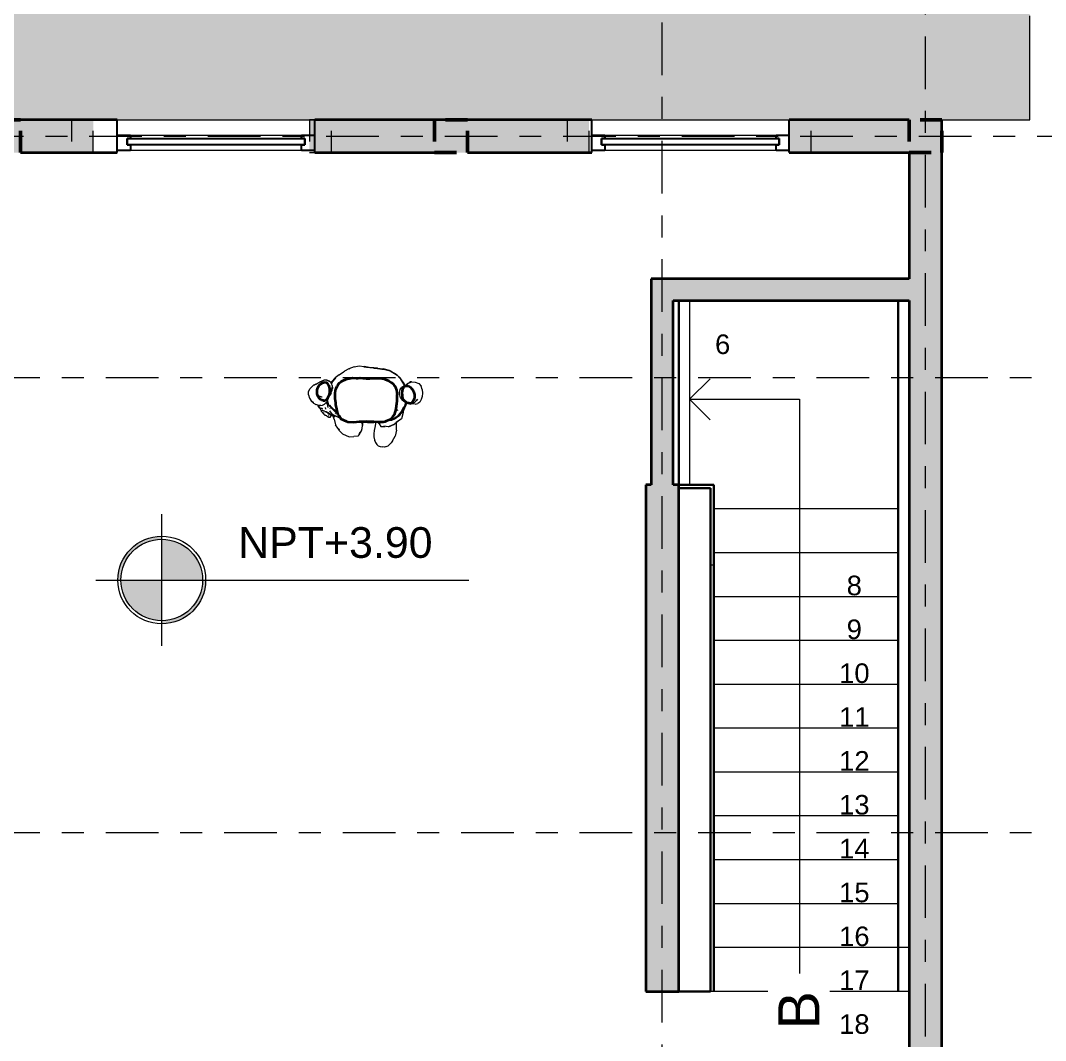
# Model space of a CAD drawing. Header units: millimetres. Extents: x -9559 to 23034, y -7226 to 22400.
# Drawn here: x 206.899 to 211.571, y 42.956 to 47.608 of the extents above; entities that cross this region are included whole.
import ezdxf

# ---------------------------------------------------------------- set-up
doc = ezdxf.new("R2010")
doc.units = ezdxf.units.MM
doc.header["$LTSCALE"] = 0.02
for name, pattern in [('0', [0]), ('ACAD_ISO10W100', [18, 12, -3, 0, -3]), ('DASHED2', [0.375, 0.25, -0.125]), ('Trazo', [0.00635, 0.003175, -0.003175])]:
    doc.linetypes.add(name, pattern=pattern)
for name, color, linetype, lineweight in [('A-FLOR', 252, 'Continuous', 30), ('A-GENM', 255, 'Continuous', 5), ('A-GLAZ', 252, 'Continuous', 20), ('A-Mueble cocina 1', 9, 'Trazo', 9), ('A-Mueble cocina 2', 255, 'Continuous', 9), ('A-ROOF', 8, 'Continuous', 18), ('AQ-MUROS', 7, 'Continuous', 35), ('ES-LOSA SOLIDA', 255, '0', 25), ('G-ANNO-DIMS', 252, 'Continuous', 15), ('G-ANNO-TEXT', 250, 'Continuous', 9), ('G-IMPT', 8, 'Continuous', 9), ('S-COLS', 19, 'Continuous', 18), ('S-GRID', 253, 'ACAD_ISO10W100', 5), ('Sombras', 8, 'Continuous', 13)]:
    doc.layers.add(name, color=color, linetype=linetype, lineweight=lineweight)
doc.layers.add('IH-PLANO BASE', color=250, linetype='DASHED2', lineweight=5, transparency=0.55)
doc.styles.add('ARIAL', font='arial.ttf')
doc.styles.add('Arial_1', font='arial.ttf', dxfattribs={"height": 0.1875})
doc.styles.add('Arial_4', font='arial.ttf', dxfattribs={"height": 0.105})

# ---------------------------------------------------------------- blocks, each defined once
blk = doc.blocks.new('Female Figure 2 - 01skin_DXF-324356-Nivel 2')
at = {"layer": 'G-IMPT'}
for p, q in [((0.1914, -0.7645), (0.1913, -0.7652)), ((0.1914, -0.7645), (0.1931, -0.7621)), ((0.1939, -0.7612), (0.1931, -0.7621)), ((0.1939, -0.7612), (0.1962, -0.7611)), ((0.1975, -0.7612), (0.1962, -0.7611)), ((0.1987, -0.762), (0.1975, -0.7612)), ((0.1987, -0.762), (0.1981, -0.7616)), ((0.1998, -0.7624), (0.1981, -0.7616)), ((0.1987, -0.7622), (0.199, -0.7625)), ((-0.2264, -0.8685), (-0.2205, -0.8776)), ((-0.2262, -0.8682), (-0.2242, -0.8712)), ((-0.2258, -0.8692), (-0.2237, -0.873)), ((-0.2183, -0.881), (-0.2242, -0.8712)), ((-0.2237, -0.873), (-0.2201, -0.8787)), ((-0.2183, -0.881), (-0.2205, -0.8776)), ((-0.2199, -0.8707), (-0.2202, -0.8697)), ((-0.2199, -0.8707), (-0.2201, -0.8697)), ((-0.2201, -0.8787), (-0.2163, -0.8846)), ((-0.2163, -0.8846), (-0.2116, -0.8943)), ((-0.2085, -0.8842), (-0.2138, -0.8826)), ((-0.2138, -0.8826), (-0.2131, -0.883)), ((-0.2085, -0.8842), (-0.2131, -0.883)), ((-0.2071, -0.8838), (-0.2103, -0.8832)), ((-0.2103, -0.8832), (-0.2089, -0.8835)), ((-0.2042, -0.8842), (-0.2066, -0.8838)), ((-0.1902, -0.8866), (-0.1909, -0.8785)), ((-0.1901, -0.8866), (-0.1909, -0.8785)), ((-0.189, -0.8567), (-0.1847, -0.862)), ((-0.1825, -0.865), (-0.1847, -0.862)), ((-0.1723, -0.8837), (-0.1715, -0.8848)), ((-0.2116, -0.8943), (-0.2105, -0.8957)), ((-0.2059, -0.9006), (-0.2105, -0.8957)), ((-0.1999, -0.8939), (-0.2067, -0.8911)), ((-0.2067, -0.8911), (-0.2034, -0.8924)), ((-0.2036, -0.9029), (-0.2059, -0.9006)), ((-0.2036, -0.9029), (-0.1993, -0.9046)), ((-0.1998, -0.9057), (-0.2033, -0.9015)), ((-0.2024, -0.9027), (-0.2033, -0.9015)), ((-0.2024, -0.9027), (-0.2014, -0.9046)), ((-0.201, -0.9045), (-0.2023, -0.9033)), ((-0.2023, -0.9033), (-0.1993, -0.9046)), ((-0.2014, -0.9046), (-0.2004, -0.9067)), ((-0.1998, -0.9057), (-0.201, -0.9045)), ((-0.2004, -0.9067), (-0.1998, -0.9078)), ((-0.1999, -0.8939), (-0.1957, -0.893)), ((-0.1999, -0.8939), (-0.1986, -0.8942)), ((-0.1999, -0.8939), (-0.1949, -0.8956)), ((-0.1954, -0.9125), (-0.1998, -0.9078)), ((-0.1986, -0.8942), (-0.1957, -0.893)), ((-0.194, -0.9132), (-0.1954, -0.9125)), ((-0.1949, -0.8956), (-0.1885, -0.8977)), ((-0.194, -0.9132), (-0.1923, -0.9141)), ((-0.1915, -0.8967), (-0.1926, -0.9017)), ((-0.1915, -0.8967), (-0.1926, -0.9017)), ((-0.1897, -0.915), (-0.1923, -0.9141)), ((-0.1858, -0.9171), (-0.1897, -0.915)), ((-0.1885, -0.8977), (-0.1847, -0.8991)), ((-0.1871, -0.9161), (-0.1883, -0.915)), ((-0.1847, -0.9181), (-0.1883, -0.915)), ((-0.1881, -0.8988), (-0.186, -0.8997)), ((-0.1881, -0.8988), (-0.1848, -0.9001)), ((-0.1877, -0.898), (-0.1857, -0.9005)), ((-0.1875, -0.8981), (-0.1857, -0.9005)), ((-0.1873, -0.8982), (-0.1857, -0.9005)), ((-0.1864, -0.9167), (-0.1871, -0.9161)), ((-0.187, -0.8993), (-0.186, -0.8997)), ((-0.1866, -0.9002), (-0.1854, -0.9017)), ((-0.1865, -0.9), (-0.1843, -0.9024)), ((-0.1838, -0.9188), (-0.1864, -0.9167)), ((-0.1858, -0.9008), (-0.1843, -0.9024)), ((-0.1847, -0.9181), (-0.1858, -0.9171)), ((-0.1854, -0.9017), (-0.1857, -0.9005)), ((-0.1848, -0.9001), (-0.1814, -0.9021)), ((-0.1847, -0.8991), (-0.1811, -0.9009)), ((-0.1838, -0.9188), (-0.1831, -0.9192)), ((-0.1831, -0.9192), (-0.1821, -0.9198)), ((-0.1821, -0.9198), (-0.1812, -0.9202)), ((-0.1784, -0.9061), (-0.1814, -0.9021)), ((-0.1814, -0.9021), (-0.1767, -0.9085)), ((-0.1814, -0.9021), (-0.1791, -0.9049)), ((-0.1812, -0.9202), (-0.1804, -0.9206)), ((-0.1811, -0.9009), (-0.1781, -0.9026)), ((-0.1804, -0.9206), (-0.1762, -0.9224)), ((-0.1794, -0.9059), (-0.1768, -0.9076)), ((-0.1794, -0.9059), (-0.1779, -0.907)), ((-0.1767, -0.9085), (-0.1791, -0.9049)), ((-0.1773, -0.9072), (-0.1786, -0.9066)), ((-0.1786, -0.9066), (-0.1768, -0.9076)), ((-0.1784, -0.9061), (-0.1767, -0.9085)), ((-0.1773, -0.916), (-0.1783, -0.9158)), ((-0.1781, -0.9026), (-0.1752, -0.9045)), ((-0.1779, -0.907), (-0.1761, -0.9094)), ((-0.1773, -0.9072), (-0.1752, -0.9082)), ((-0.1773, -0.916), (-0.1762, -0.9165)), ((-0.1767, -0.9085), (-0.1761, -0.9094)), ((-0.1762, -0.9224), (-0.1729, -0.9234)), ((-0.1752, -0.9045), (-0.1722, -0.907)), ((-0.1725, -0.9099), (-0.1752, -0.9082)), ((-0.1707, -0.924), (-0.1729, -0.9234)), ((-0.1725, -0.9099), (-0.1698, -0.912)), ((-0.1722, -0.907), (-0.1691, -0.9088)), ((-0.1698, -0.9238), (-0.1707, -0.924)), ((-0.1698, -0.912), (-0.167, -0.9152)), ((-0.1698, -0.9238), (-0.1687, -0.9232)), ((-0.1691, -0.9088), (-0.1667, -0.9108)), ((-0.1687, -0.9224), (-0.1667, -0.9205)), ((-0.1687, -0.9224), (-0.1681, -0.9214)), ((-0.1687, -0.9232), (-0.1681, -0.9214)), ((-0.1659, -0.9102), (-0.1671, -0.9091)), ((-0.1634, -0.9127), (-0.1671, -0.9091)), ((-0.167, -0.9152), (-0.1666, -0.9179)), ((-0.1648, -0.9117), (-0.1667, -0.9108)), ((-0.1667, -0.9205), (-0.1666, -0.9179)), ((-0.1624, -0.9132), (-0.1659, -0.9102)), ((-0.1649, -0.9112), (-0.1659, -0.9102)), ((-0.1659, -0.9102), (-0.1634, -0.9127)), ((-0.1624, -0.9132), (-0.1649, -0.9112)), ((-0.1613, -0.914), (-0.1649, -0.9112)), ((-0.1649, -0.9112), (-0.1634, -0.9125)), ((-0.1634, -0.9127), (-0.1648, -0.9117)), ((-0.1613, -0.914), (-0.1634, -0.9125)), ((-0.1634, -0.9125), (-0.1619, -0.9139)), ((-0.1634, -0.9125), (-0.16, -0.9146)), ((-0.1624, -0.9132), (-0.1634, -0.9127)), ((-0.1589, -0.9136), (-0.1634, -0.9127)), ((-0.1597, -0.9136), (-0.1634, -0.9127)), ((-0.1624, -0.9132), (-0.1613, -0.914)), ((-0.1619, -0.9139), (-0.16, -0.9159)), ((-0.1613, -0.914), (-0.16, -0.9146)), ((-0.16, -0.9159), (-0.1583, -0.9175)), ((-0.1589, -0.9136), (-0.1597, -0.9136)), ((-0.1583, -0.9175), (-0.1566, -0.9189)), ((-0.155, -0.92), (-0.1566, -0.9189)), ((-0.153, -0.9151), (-0.1555, -0.9179)), ((-0.1555, -0.9179), (-0.1554, -0.9177)), ((-0.1535, -0.9151), (-0.1526, -0.9148)), ((-0.1535, -0.9151), (-0.1526, -0.9148)), ((-0.1484, -0.9211), (-0.1512, -0.9214)), ((-0.1484, -0.9211), (-0.1507, -0.9213)), ((-0.1473, -0.9061), (-0.1456, -0.9077)), ((-0.1447, -0.9201), (-0.1453, -0.9204)), ((-0.1416, -0.9183), (-0.1447, -0.9201))]:
    blk.add_line(p, q, dxfattribs=at)
blk = doc.blocks.new('Female Figure 2 - Female Figure 2-V5-Nivel 2')
at = {"layer": 'A-GENM', "lineweight": 35}
for p, q in [((-0.0829, 0.0913), (-0.0774, 0.0939)), ((-0.0774, 0.0939), (-0.0694, 0.0952)), ((-0.0694, 0.0952), (-0.0517, 0.0976)), ((-0.0517, 0.0976), (-0.0367, 0.0969)), ((-0.0367, 0.0969), (-0.0274, 0.0968)), ((-0.0274, 0.0968), (-0.0185, 0.0977)), ((-0.0185, 0.0977), (-0.006, 0.097)), ((-0.006, 0.097), (0.0061, 0.0965)), ((0.0061, 0.0965), (0.0095, 0.0953)), ((0.0095, 0.0953), (0.0132, 0.0956)), ((0.0132, 0.0956), (0.0258, 0.0955)), ((0.0258, 0.0955), (0.0428, 0.0969)), ((0.0428, 0.0969), (0.0452, 0.0971)), ((0.0452, 0.0971), (0.0477, 0.0971)), ((0.0477, 0.0971), (0.0677, 0.097)), ((0.0677, 0.097), (0.0712, 0.0963)), ((0.0712, 0.0963), (0.0893, 0.0931)), ((-0.2145, 0.0429), (-0.2127, 0.0477)), ((-0.2127, 0.0477), (-0.2107, 0.0547)), ((-0.2107, 0.0547), (-0.2068, 0.061)), ((-0.2068, 0.061), (-0.2034, 0.0658)), ((-0.2034, 0.0658), (-0.1972, 0.0708)), ((-0.1972, 0.0708), (-0.1933, 0.0741)), ((-0.1933, 0.0741), (-0.1898, 0.0754)), ((-0.1898, 0.0754), (-0.1819, 0.0776)), ((-0.1817, 0.0775), (-0.1721, 0.0761)), ((-0.1721, 0.0761), (-0.17, 0.0748)), ((-0.17, 0.0748), (-0.1644, 0.0665)), ((-0.1644, 0.0665), (-0.1625, 0.065)), ((-0.1625, 0.065), (-0.162, 0.0639)), ((-0.162, 0.0639), (-0.1618, 0.0602)), ((-0.1618, 0.0602), (-0.1585, 0.0491)), ((-0.1585, 0.0491), (-0.1584, 0.0384)), ((-0.1292, 0.0455), (-0.1276, 0.0495)), ((-0.1276, 0.0495), (-0.1238, 0.0603)), ((-0.1238, 0.0603), (-0.1154, 0.0723)), ((-0.1154, 0.0723), (-0.1142, 0.0739)), ((-0.1142, 0.0739), (-0.1129, 0.0747)), ((-0.1129, 0.0747), (-0.1071, 0.0793)), ((-0.1071, 0.0793), (-0.0992, 0.085)), ((-0.0992, 0.085), (-0.0829, 0.0913)), ((0.0893, 0.0931), (0.0914, 0.0929)), ((0.0914, 0.0929), (0.0943, 0.0918)), ((0.0943, 0.0918), (0.1124, 0.0844)), ((0.1124, 0.0844), (0.1223, 0.0771)), ((0.1223, 0.0771), (0.1296, 0.0728)), ((0.1296, 0.0728), (0.1363, 0.0637)), ((0.1363, 0.0637), (0.1404, 0.0588)), ((0.1404, 0.0588), (0.1423, 0.0532)), ((0.1423, 0.0532), (0.1463, 0.0424)), ((0.1742, 0.04), (0.1766, 0.0507)), ((0.1766, 0.0507), (0.1783, 0.0534)), ((0.1783, 0.0534), (0.1819, 0.0556)), ((0.1819, 0.0556), (0.1867, 0.0608)), ((0.1867, 0.0608), (0.1899, 0.0611)), ((0.1899, 0.0611), (0.1983, 0.061)), ((0.1983, 0.061), (0.2093, 0.0555)), ((0.2093, 0.0555), (0.2099, 0.0552)), ((0.2099, 0.0552), (0.2103, 0.0548)), ((0.2103, 0.0548), (0.2136, 0.0514)), ((0.2136, 0.0514), (0.2194, 0.0453)), ((-0.2154, 0.0311), (-0.2152, 0.0381)), ((-0.2142, 0.0255), (-0.2154, 0.0311)), ((-0.2152, 0.0381), (-0.2145, 0.0429)), ((-0.2136, 0.0206), (-0.2142, 0.0255)), ((-0.2122, 0.0162), (-0.2136, 0.0206)), ((-0.2102, 0.0121), (-0.2122, 0.0162)), ((-0.208, 0.0097), (-0.2102, 0.0121)), ((-0.2054, 0.0055), (-0.208, 0.0097)), ((-0.2021, 0.0016), (-0.2054, 0.0055)), ((-0.2004, 0.0003), (-0.2021, 0.0016)), ((-0.1988, -0.0003), (-0.2004, 0.0003)), ((-0.168, 0.0053), (-0.1731, -0.0017)), ((-0.1619, 0.0174), (-0.1679, 0.0055)), ((-0.1591, 0.0282), (-0.1619, 0.0174)), ((-0.1585, 0.0326), (-0.1591, 0.0282)), ((-0.1584, 0.0384), (-0.1585, 0.0326)), ((-0.1327, 0.0082), (-0.1324, 0.0134)), ((-0.1324, 0.0029), (-0.1327, 0.0082)), ((-0.1326, 0.0285), (-0.1306, 0.0403)), ((-0.1324, 0.0134), (-0.1326, 0.0285)), ((-0.1302, -0.0165), (-0.1324, 0.0029)), ((-0.1306, 0.0403), (-0.1292, 0.0455)), ((0.1463, 0.0424), (0.1488, 0.0292)), ((0.149, 0.0041), (0.148, -0.0066)), ((0.1488, 0.0292), (0.1495, 0.0243)), ((0.1495, 0.0243), (0.149, 0.0176)), ((0.149, 0.0176), (0.149, 0.0041)), ((0.1733, 0.0251), (0.1734, 0.0267)), ((0.1737, 0.0234), (0.1733, 0.0251)), ((0.1734, 0.0267), (0.1742, 0.04)), ((0.1746, 0.0111), (0.1737, 0.0234)), ((0.1759, 0.0035), (0.1746, 0.0111)), ((0.1779, -0.0009), (0.1759, 0.0035)), ((0.2194, 0.0453), (0.2248, 0.0355)), ((0.2271, 0.0015), (0.2246, -0.0044)), ((0.2248, 0.0355), (0.2258, 0.0336)), ((0.2258, 0.0336), (0.2262, 0.0316)), ((0.2262, 0.0316), (0.2289, 0.0222)), ((0.2286, 0.0087), (0.2271, 0.0015)), ((0.2293, 0.0112), (0.2286, 0.0087)), ((0.2289, 0.0222), (0.2294, 0.0147)), ((0.2294, 0.014), (0.2293, 0.0112)), ((-0.1952, -0.0035), (-0.1988, -0.0003)), ((-0.193, -0.0044), (-0.1952, -0.0035)), ((-0.188, -0.006), (-0.193, -0.0044)), ((-0.1874, -0.0064), (-0.1879, -0.0061)), ((-0.1863, -0.0065), (-0.1874, -0.0064)), ((-0.1795, -0.0062), (-0.1863, -0.0065)), ((-0.1747, -0.0034), (-0.1795, -0.0062)), ((-0.1731, -0.0017), (-0.1747, -0.0034)), ((-0.1291, -0.0246), (-0.1302, -0.0165)), ((-0.1267, -0.0378), (-0.1291, -0.0246)), ((-0.1258, -0.0433), (-0.1267, -0.0378)), ((-0.1234, -0.0537), (-0.1258, -0.0433)), ((0.1436, -0.0457), (0.1358, -0.0706)), ((0.1439, -0.0446), (0.1436, -0.0457)), ((0.144, -0.044), (0.1439, -0.0446)), ((0.1441, -0.0429), (0.144, -0.044)), ((0.1466, -0.0201), (0.1441, -0.0429)), ((0.148, -0.0066), (0.1466, -0.0201)), ((0.1822, -0.006), (0.1779, -0.0009)), ((0.1861, -0.0103), (0.1822, -0.006)), ((0.1898, -0.0118), (0.1861, -0.0103)), ((0.1998, -0.0175), (0.1898, -0.0118)), ((0.2028, -0.0181), (0.1998, -0.0175)), ((0.2081, -0.0195), (0.2028, -0.0181)), ((0.2098, -0.02), (0.2081, -0.0195)), ((0.2113, -0.02), (0.2098, -0.02)), ((0.2129, -0.0194), (0.2113, -0.02)), ((0.2133, -0.0175), (0.2129, -0.0194)), ((0.2151, -0.0169), (0.2133, -0.0175)), ((0.2167, -0.0157), (0.2151, -0.0169)), ((0.2186, -0.0127), (0.2167, -0.0157)), ((0.2216, -0.0084), (0.2186, -0.0127)), ((0.2232, -0.0067), (0.2216, -0.0084)), ((0.2246, -0.0044), (0.2232, -0.0067)), ((-0.1191, -0.0691), (-0.1234, -0.0537)), ((-0.1144, -0.0754), (-0.1191, -0.0691)), ((-0.1047, -0.0907), (-0.1144, -0.0754)), ((-0.0817, -0.1017), (-0.1047, -0.0907)), ((0.1194, -0.0921), (0.1001, -0.1001)), ((0.1286, -0.0795), (0.1194, -0.0921)), ((0.1358, -0.0706), (0.1286, -0.0795)), ((-0.0789, -0.1032), (-0.0817, -0.1017)), ((-0.0752, -0.1037), (-0.0789, -0.1032)), ((-0.0474, -0.105), (-0.0752, -0.1037)), ((-0.0236, -0.1029), (-0.0474, -0.105)), ((-0.017, -0.103), (-0.0236, -0.1029)), ((-0.0101, -0.1027), (-0.017, -0.103)), ((0.0098, -0.1015), (-0.0101, -0.1027)), ((0.0283, -0.1027), (0.0098, -0.1015)), ((0.0355, -0.1029), (0.0283, -0.1027)), ((0.0429, -0.103), (0.0355, -0.1029)), ((0.0637, -0.1049), (0.0429, -0.103)), ((0.0867, -0.1041), (0.0637, -0.1049)), ((0.0938, -0.1031), (0.0867, -0.1041)), ((0.1001, -0.1001), (0.0938, -0.1031))]:
    blk.add_line(p, q, dxfattribs=at)
at = {"layer": 'G-IMPT'}
for p, q in [((-0.0464, 0.1475), (-0.0703, 0.1385)), ((-0.0464, 0.1475), (-0.0229, 0.1519)), ((-0.0229, 0.1519), (-0.0012, 0.1493)), ((0.0212, 0.1455), (-0.0017, 0.1486)), ((-0.0017, 0.1486), (0.0217, 0.1444)), ((0.0217, 0.1444), (-0.0012, 0.1493)), ((0.0429, 0.143), (0.0212, 0.1455)), ((0.0417, 0.1415), (0.0274, 0.1429)), ((0.0436, 0.142), (0.0304, 0.1429)), ((0.061, 0.1405), (0.0417, 0.1415)), ((0.0607, 0.1419), (0.0429, 0.143)), ((0.0436, 0.142), (0.0623, 0.1413)), ((0.0607, 0.1419), (0.0861, 0.1386)), ((0.061, 0.1405), (0.0903, 0.1365)), ((0.0623, 0.1413), (0.0888, 0.138)), ((-0.1477, 0.0817), (-0.1321, 0.0973)), ((-0.1469, 0.0783), (-0.1297, 0.0969)), ((-0.1447, 0.0806), (-0.1297, 0.0969)), ((-0.1151, 0.1122), (-0.1321, 0.0973)), ((-0.1151, 0.1122), (-0.0954, 0.1258)), ((-0.0954, 0.1258), (-0.0905, 0.1284)), ((-0.0703, 0.1385), (-0.0905, 0.1284)), ((-0.0774, 0.0939), (-0.0829, 0.0913)), ((-0.0694, 0.0952), (-0.0774, 0.0939)), ((-0.0517, 0.0976), (-0.0694, 0.0952)), ((-0.0692, 0.1393), (-0.0676, 0.1395)), ((-0.0367, 0.0969), (-0.0517, 0.0976)), ((-0.0367, 0.0969), (-0.0274, 0.0968)), ((-0.0274, 0.0968), (-0.0185, 0.0977)), ((-0.006, 0.097), (-0.0185, 0.0977)), ((0.0061, 0.0965), (-0.006, 0.097)), ((0.0095, 0.0953), (0.0061, 0.0965)), ((0.0132, 0.0956), (0.0095, 0.0953)), ((0.0258, 0.0955), (0.0132, 0.0956)), ((0.0428, 0.0969), (0.0258, 0.0955)), ((0.0428, 0.0969), (0.0452, 0.0971)), ((0.0452, 0.0971), (0.0477, 0.0971)), ((0.0677, 0.097), (0.0477, 0.0971)), ((0.0677, 0.097), (0.0712, 0.0963)), ((0.0712, 0.0963), (0.0893, 0.0931)), ((0.1144, 0.1311), (0.0861, 0.1386)), ((0.0888, 0.138), (0.1186, 0.1296)), ((0.1237, 0.1266), (0.0903, 0.1365)), ((0.1237, 0.1266), (0.1144, 0.1311)), ((0.1237, 0.1266), (0.1186, 0.1296)), ((0.1186, 0.1296), (0.1495, 0.1103)), ((0.1186, 0.1296), (0.1451, 0.1139)), ((0.1237, 0.1266), (0.1413, 0.1165)), ((0.1495, 0.1103), (0.1413, 0.1165)), ((0.1669, 0.0925), (0.1451, 0.1139)), ((0.1657, 0.0955), (0.1451, 0.1139)), ((0.1495, 0.1103), (0.1451, 0.1139)), ((0.1495, 0.1103), (0.1632, 0.0979)), ((0.1806, 0.0737), (0.1632, 0.0979)), ((0.1817, 0.0718), (0.1657, 0.0955)), ((-0.2535, 0.0353), (-0.246, 0.05)), ((-0.2311, 0.0642), (-0.246, 0.05)), ((-0.2311, 0.0642), (-0.2154, 0.071)), ((-0.2189, 0.0696), (-0.2311, 0.0642)), ((-0.2311, 0.0642), (-0.2261, 0.0664)), ((-0.2216, 0.0687), (-0.2261, 0.0664)), ((-0.2216, 0.0687), (-0.2191, 0.0701)), ((-0.2191, 0.0701), (-0.2152, 0.0722)), ((-0.2152, 0.0722), (-0.2038, 0.0785)), ((-0.2127, 0.0477), (-0.2145, 0.0429)), ((-0.2107, 0.0547), (-0.2127, 0.0477)), ((-0.2068, 0.061), (-0.2107, 0.0547)), ((-0.2098, 0.0746), (-0.1909, 0.0844)), ((-0.2098, 0.0746), (-0.2039, 0.0778)), ((-0.2068, 0.061), (-0.2034, 0.0658)), ((-0.1909, 0.0844), (-0.2039, 0.0778)), ((-0.2038, 0.0785), (-0.1979, 0.0812)), ((-0.1972, 0.0708), (-0.2034, 0.0658)), ((-0.1979, 0.0812), (-0.1909, 0.0844)), ((-0.1933, 0.0741), (-0.1972, 0.0708)), ((-0.1898, 0.0754), (-0.1933, 0.0741)), ((-0.1909, 0.0844), (-0.1843, 0.0867)), ((-0.1898, 0.0754), (-0.1819, 0.0776)), ((-0.1703, 0.0876), (-0.1843, 0.0867)), ((-0.1817, 0.0775), (-0.1721, 0.0761)), ((-0.17, 0.0748), (-0.1721, 0.0761)), ((-0.1591, 0.0825), (-0.1703, 0.0876)), ((-0.1703, 0.0876), (-0.1651, 0.0853)), ((-0.1703, 0.0876), (-0.1544, 0.0801)), ((-0.1644, 0.0665), (-0.17, 0.0748)), ((-0.1651, 0.0853), (-0.1544, 0.0801)), ((-0.1625, 0.065), (-0.1644, 0.0665)), ((-0.162, 0.0639), (-0.1625, 0.065)), ((-0.1618, 0.0602), (-0.162, 0.0639)), ((-0.1618, 0.0602), (-0.1585, 0.0491)), ((-0.1591, 0.0825), (-0.1544, 0.0801)), ((-0.1585, 0.0491), (-0.1584, 0.0384)), ((-0.1478, 0.0693), (-0.1544, 0.0801)), ((-0.1477, 0.0817), (-0.1523, 0.0766)), ((-0.1504, 0.0734), (-0.1469, 0.0783)), ((-0.1447, 0.0806), (-0.1497, 0.0739)), ((-0.1489, 0.0335), (-0.1456, 0.0555)), ((-0.1489, 0.0335), (-0.1442, 0.0494)), ((-0.1459, 0.0636), (-0.1478, 0.0693)), ((-0.147, 0.0414), (-0.1456, 0.0555)), ((-0.1459, 0.0636), (-0.1442, 0.0494)), ((-0.1276, 0.0495), (-0.1292, 0.0455)), ((-0.1276, 0.0495), (-0.1238, 0.0603)), ((-0.1154, 0.0723), (-0.1238, 0.0603)), ((-0.1142, 0.0739), (-0.1154, 0.0723)), ((-0.1142, 0.0739), (-0.1129, 0.0747)), ((-0.1071, 0.0793), (-0.1129, 0.0747)), ((-0.0992, 0.085), (-0.1071, 0.0793)), ((-0.0829, 0.0913), (-0.0992, 0.085)), ((0.0893, 0.0931), (0.0914, 0.0929)), ((0.0914, 0.0929), (0.0943, 0.0918)), ((0.0943, 0.0918), (0.1124, 0.0844)), ((0.1223, 0.0771), (0.1124, 0.0844)), ((0.1296, 0.0728), (0.1223, 0.0771)), ((0.1363, 0.0637), (0.1296, 0.0728)), ((0.1363, 0.0637), (0.1404, 0.0588)), ((0.1423, 0.0532), (0.1404, 0.0588)), ((0.1463, 0.0424), (0.1423, 0.0532)), ((0.1635, 0.0447), (0.1706, 0.0554)), ((0.1808, 0.0696), (0.1669, 0.0925)), ((0.1824, 0.061), (0.1706, 0.0554)), ((0.1766, 0.0507), (0.1742, 0.04)), ((0.1783, 0.0534), (0.1766, 0.0507)), ((0.1819, 0.0556), (0.1783, 0.0534)), ((0.1855, 0.0613), (0.1806, 0.0737)), ((0.1837, 0.0612), (0.1808, 0.0696)), ((0.1855, 0.0613), (0.1817, 0.0718)), ((0.1819, 0.0556), (0.1867, 0.0608)), ((0.1824, 0.061), (0.185, 0.0613)), ((0.1985, 0.0611), (0.185, 0.0613)), ((0.1882, 0.0637), (0.1865, 0.0612)), ((0.1867, 0.0608), (0.1899, 0.0611)), ((0.2008, 0.0742), (0.1882, 0.0637)), ((0.1983, 0.061), (0.1899, 0.0611)), ((0.2093, 0.0555), (0.1983, 0.061)), ((0.2101, 0.0552), (0.1985, 0.0611)), ((0.2008, 0.0742), (0.2161, 0.0793)), ((0.2093, 0.0555), (0.2099, 0.0552)), ((0.2099, 0.0552), (0.2103, 0.0548)), ((0.2101, 0.0552), (0.2122, 0.0535)), ((0.2136, 0.0514), (0.2103, 0.0548)), ((0.2176, 0.0487), (0.2122, 0.0535)), ((0.2194, 0.0453), (0.2136, 0.0514)), ((0.2176, 0.0487), (0.2158, 0.0495)), ((0.2161, 0.0793), (0.2326, 0.0787)), ((0.2326, 0.0787), (0.2479, 0.0722)), ((0.2479, 0.0722), (0.2591, 0.0604)), ((0.2643, 0.0449), (0.2591, 0.0604)), ((-0.2546, 0.0199), (-0.2535, 0.0353)), ((-0.2546, 0.0199), (-0.2502, 0.0057)), ((-0.2502, 0.0057), (-0.242, -0.0067)), ((-0.2156, 0.0321), (-0.2152, 0.0436)), ((-0.2154, 0.0311), (-0.2156, 0.0321)), ((-0.2154, 0.0325), (-0.2152, 0.0436)), ((-0.2154, 0.0311), (-0.2152, 0.0381)), ((-0.2154, 0.0311), (-0.2142, 0.0255)), ((-0.2152, 0.0381), (-0.2145, 0.0429)), ((-0.2142, 0.0255), (-0.2136, 0.0206)), ((-0.2122, 0.0162), (-0.2136, 0.0206)), ((-0.2122, 0.0162), (-0.2102, 0.0121)), ((-0.2102, 0.0121), (-0.208, 0.0097)), ((-0.208, 0.0097), (-0.2054, 0.0055)), ((-0.2065, 0.0166), (-0.2002, 0.0123)), ((-0.2021, 0.0016), (-0.2054, 0.0055)), ((-0.2004, 0.0003), (-0.2021, 0.0016)), ((-0.2004, 0.0003), (-0.1988, -0.0003)), ((-0.1931, 0.01), (-0.2002, 0.0123)), ((-0.1931, 0.01), (-0.1947, 0.0104)), ((-0.1913, 0.0101), (-0.1931, 0.01)), ((-0.1731, -0.0017), (-0.168, 0.0053)), ((-0.1692, -0.0097), (-0.1647, 0.002)), ((-0.1515, 0.0287), (-0.1686, 0.0068)), ((-0.1592, 0.018), (-0.1686, 0.0068)), ((-0.1577, 0.0187), (-0.1679, 0.0054)), ((-0.1619, 0.0174), (-0.1679, 0.0055)), ((-0.1636, 0.0159), (-0.1679, 0.0054)), ((-0.1648, 0.0095), (-0.1647, 0.002)), ((-0.1619, 0.0174), (-0.1591, 0.0282)), ((-0.1515, 0.0287), (-0.1592, 0.018)), ((-0.1579, 0.0363), (-0.1591, 0.0282)), ((-0.1591, 0.0282), (-0.1585, 0.0326)), ((-0.1584, 0.0384), (-0.1585, 0.0326)), ((-0.1579, 0.0363), (-0.1582, 0.0353)), ((-0.1515, 0.0287), (-0.1577, 0.0187)), ((-0.1515, 0.0287), (-0.1489, 0.0335)), ((-0.1489, 0.0335), (-0.147, 0.0414)), ((-0.1324, 0.0134), (-0.1327, 0.0082)), ((-0.1327, 0.0082), (-0.1324, 0.0029)), ((-0.1306, 0.0403), (-0.1326, 0.0285)), ((-0.1324, 0.0134), (-0.1326, 0.0285)), ((-0.1302, -0.0165), (-0.1324, 0.0029)), ((-0.1292, 0.0455), (-0.1306, 0.0403)), ((0.1463, 0.0424), (0.1488, 0.0292)), ((0.149, 0.0041), (0.148, -0.0066)), ((0.1488, 0.0292), (0.1495, 0.0243)), ((0.149, 0.0176), (0.1495, 0.0243)), ((0.149, 0.0041), (0.149, 0.0176)), ((0.1608, 0.0318), (0.1635, 0.0447)), ((0.1615, 0.0186), (0.1608, 0.0318)), ((0.1655, 0.0066), (0.1615, 0.0186)), ((0.1655, 0.0066), (0.1729, -0.004)), ((0.1734, 0.0267), (0.1733, 0.0251)), ((0.1733, 0.0251), (0.1737, 0.0234)), ((0.1742, 0.04), (0.1734, 0.0267)), ((0.1737, 0.0234), (0.1746, 0.0111)), ((0.1746, 0.0111), (0.1759, 0.0035)), ((0.1759, 0.0035), (0.1779, -0.0009)), ((0.2194, 0.0453), (0.2248, 0.0355)), ((0.2246, -0.0044), (0.2271, 0.0015)), ((0.2258, 0.0336), (0.2248, 0.0355)), ((0.2258, 0.0336), (0.2262, 0.0316)), ((0.2262, 0.0316), (0.2289, 0.0222)), ((0.2286, 0.0087), (0.2271, 0.0015)), ((0.2286, 0.0087), (0.2293, 0.0112)), ((0.2294, 0.0147), (0.2289, 0.0222)), ((0.2293, 0.0112), (0.2294, 0.014)), ((0.2357, -0.0056), (0.2428, 0.0013)), ((0.2428, 0.0013), (0.2396, -0.0033)), ((0.2638, 0.013), (0.2598, -0.001)), ((0.2653, 0.0286), (0.2638, 0.013)), ((0.2643, 0.0449), (0.2653, 0.0286)), ((-0.242, -0.0067), (-0.2317, -0.0164)), ((-0.2317, -0.0164), (-0.2398, -0.0087)), ((-0.2308, -0.0179), (-0.2398, -0.0087)), ((-0.2308, -0.0179), (-0.2212, -0.024)), ((-0.2113, -0.0271), (-0.2212, -0.024)), ((-0.2008, -0.0279), (-0.2113, -0.0271)), ((-0.2078, -0.0274), (-0.2046, -0.0281)), ((-0.1978, -0.0282), (-0.2046, -0.0281)), ((-0.2008, -0.0279), (-0.1902, -0.0262)), ((-0.1952, -0.0035), (-0.1988, -0.0003)), ((-0.1959, -0.0272), (-0.1978, -0.0282)), ((-0.1952, -0.0035), (-0.193, -0.0044)), ((-0.193, -0.0044), (-0.188, -0.006)), ((-0.1902, -0.0262), (-0.1807, -0.0215)), ((-0.1879, -0.0061), (-0.1874, -0.0064)), ((-0.1874, -0.0064), (-0.1863, -0.0065)), ((-0.1863, -0.0065), (-0.1795, -0.0062)), ((-0.1769, -0.0181), (-0.1807, -0.0215)), ((-0.1795, -0.0062), (-0.1747, -0.0034)), ((-0.1692, -0.0097), (-0.1769, -0.0181)), ((-0.1747, -0.0034), (-0.1731, -0.0017)), ((-0.1705, -0.011), (-0.1666, -0.037)), ((-0.166, -0.0112), (-0.1681, -0.0067)), ((-0.1601, -0.0295), (-0.1677, -0.0057)), ((-0.1661, -0.0108), (-0.1677, -0.0075)), ((-0.1601, -0.0295), (-0.1283, -0.0616)), ((-0.1546, -0.0308), (-0.156, -0.0266)), ((-0.1559, -0.0322), (-0.1553, -0.0331)), ((-0.1546, -0.0308), (-0.1236, -0.0594)), ((-0.1539, -0.0356), (-0.1545, -0.0344)), ((-0.1291, -0.0246), (-0.1302, -0.0165)), ((-0.1267, -0.0378), (-0.1291, -0.0246)), ((-0.1258, -0.0433), (-0.1267, -0.0378)), ((-0.1234, -0.0537), (-0.1258, -0.0433)), ((0.1358, -0.0706), (0.1436, -0.0457)), ((0.1436, -0.0457), (0.1439, -0.0446)), ((0.1439, -0.0446), (0.144, -0.044)), ((0.144, -0.044), (0.1441, -0.0429)), ((0.1441, -0.0429), (0.1466, -0.0201)), ((0.148, -0.0066), (0.1466, -0.0201)), ((0.1652, -0.0639), (0.1808, -0.0342)), ((0.1841, -0.0127), (0.1729, -0.004)), ((0.1743, -0.052), (0.1834, -0.0317)), ((0.1745, -0.0505), (0.1841, -0.0291)), ((0.1761, -0.0447), (0.1808, -0.0342)), ((0.1779, -0.0009), (0.1822, -0.006)), ((0.1807, -0.0492), (0.19, -0.0279)), ((0.1861, -0.0103), (0.1822, -0.006)), ((0.1834, -0.0083), (0.1898, -0.0118)), ((0.1834, -0.0083), (0.1861, -0.0103)), ((0.188, -0.0145), (0.1834, -0.0317)), ((0.1841, -0.0127), (0.2081, -0.0195)), ((0.1841, -0.0127), (0.1924, -0.0166)), ((0.1841, -0.0127), (0.199, -0.0171)), ((0.1846, -0.0269), (0.1841, -0.0291)), ((0.1898, -0.0118), (0.1861, -0.0103)), ((0.1898, -0.0118), (0.1998, -0.0175)), ((0.192, -0.0164), (0.19, -0.0279)), ((0.199, -0.0171), (0.1924, -0.0166)), ((0.1924, -0.0166), (0.2019, -0.0184)), ((0.1924, -0.0166), (0.1978, -0.0173)), ((0.2098, -0.02), (0.1978, -0.0173)), ((0.199, -0.0171), (0.1998, -0.0175)), ((0.2028, -0.0181), (0.1998, -0.0175)), ((0.2019, -0.0184), (0.2106, -0.0179)), ((0.2081, -0.0195), (0.2028, -0.0181)), ((0.2079, -0.0177), (0.214, -0.0158)), ((0.2098, -0.02), (0.2081, -0.0195)), ((0.2097, -0.0179), (0.2106, -0.0179)), ((0.2098, -0.02), (0.2113, -0.02)), ((0.2106, -0.0179), (0.214, -0.0158)), ((0.2113, -0.02), (0.2129, -0.0194)), ((0.2133, -0.0175), (0.2129, -0.0194)), ((0.2133, -0.0175), (0.2151, -0.0169)), ((0.2136, -0.0192), (0.2218, -0.0182)), ((0.2151, -0.0169), (0.2167, -0.0157)), ((0.2184, -0.0201), (0.2158, -0.019)), ((0.219, -0.0122), (0.2167, -0.0157)), ((0.2167, -0.0157), (0.2186, -0.0127)), ((0.2326, -0.0222), (0.2184, -0.0201)), ((0.2216, -0.0084), (0.2186, -0.0127)), ((0.2232, -0.0067), (0.2216, -0.0084)), ((0.2291, -0.0146), (0.2218, -0.0182)), ((0.2232, -0.0067), (0.2246, -0.0044)), ((0.2352, -0.0087), (0.2291, -0.0146)), ((0.2326, -0.0222), (0.2442, -0.0196)), ((0.2396, -0.0033), (0.2352, -0.0087)), ((0.2532, -0.0123), (0.2442, -0.0196)), ((0.2598, -0.001), (0.2532, -0.0123)), ((-0.1444, -0.0699), (-0.1573, -0.053)), ((-0.1147, -0.085), (-0.1444, -0.0699)), ((-0.138, -0.0909), (-0.1413, -0.0774)), ((-0.138, -0.0909), (-0.1319, -0.1167)), ((-0.1283, -0.0616), (-0.1197, -0.0666)), ((-0.1236, -0.0594), (-0.1214, -0.0607)), ((-0.1234, -0.0537), (-0.1191, -0.0691)), ((-0.1191, -0.0691), (-0.1144, -0.0754)), ((-0.1069, -0.0872), (-0.1147, -0.085)), ((-0.1144, -0.0754), (-0.1047, -0.0907)), ((-0.1047, -0.0907), (-0.0817, -0.1017)), ((0.1194, -0.0921), (0.1001, -0.1001)), ((0.136, -0.0902), (0.1082, -0.0987)), ((0.1326, -0.0892), (0.1165, -0.0932)), ((0.1286, -0.0795), (0.1194, -0.0921)), ((0.1331, -0.0884), (0.1194, -0.0921)), ((0.1249, -0.0946), (0.1481, -0.0827)), ((0.1286, -0.0795), (0.1358, -0.0706)), ((0.157, -0.0731), (0.1326, -0.0892)), ((0.1331, -0.0884), (0.1565, -0.0725)), ((0.136, -0.0902), (0.1615, -0.0725)), ((0.1531, -0.0491), (0.144, -0.0533)), ((0.1697, -0.0884), (0.1452, -0.1064)), ((0.1481, -0.0827), (0.1499, -0.081)), ((0.1499, -0.081), (0.1511, -0.0797)), ((0.1546, -0.073), (0.171, -0.0534)), ((0.1565, -0.0725), (0.1745, -0.0505)), ((0.157, -0.0731), (0.1606, -0.0686)), ((0.1607, -0.0686), (0.1615, -0.0676)), ((0.1615, -0.0725), (0.1807, -0.0492)), ((0.1652, -0.0639), (0.1743, -0.0481)), ((0.1779, -0.0594), (0.1697, -0.0884)), ((0.1779, -0.0594), (0.1807, -0.0492)), ((-0.1204, -0.1312), (-0.1319, -0.1167)), ((-0.1151, -0.1389), (-0.1204, -0.1312)), ((-0.119, -0.1332), (-0.1162, -0.1406)), ((-0.118, -0.1347), (-0.1162, -0.1406)), ((-0.1178, -0.1352), (-0.1162, -0.1406)), ((-0.1161, -0.135), (-0.1151, -0.1389)), ((-0.0817, -0.1017), (-0.0789, -0.1032)), ((-0.0789, -0.1032), (-0.0752, -0.1037)), ((-0.0474, -0.105), (-0.0752, -0.1037)), ((-0.0236, -0.1029), (-0.0474, -0.105)), ((-0.0274, -0.1033), (-0.0059, -0.1056)), ((-0.0236, -0.1029), (-0.017, -0.103)), ((-0.017, -0.103), (-0.0101, -0.1027)), ((-0.0122, -0.1433), (-0.01, -0.1324)), ((-0.0104, -0.1029), (0.0192, -0.1047)), ((-0.0101, -0.1027), (0.0098, -0.1015)), ((0.0104, -0.1019), (-0.0101, -0.1027)), ((-0.01, -0.1324), (-0.0084, -0.1194)), ((-0.0084, -0.1194), (-0.0099, -0.1052)), ((-0.0092, -0.1053), (-0.0088, -0.1106)), ((-0.0088, -0.1106), (-0.0084, -0.1194)), ((-0.0079, -0.1054), (-0.0084, -0.1194)), ((0.0166, -0.1069), (-0.0059, -0.1056)), ((0.0098, -0.1015), (0.0283, -0.1027)), ((0.0104, -0.1019), (0.0283, -0.1027)), ((0.0166, -0.1069), (0.043, -0.1055)), ((0.0192, -0.1047), (0.0507, -0.1043)), ((0.0283, -0.1027), (0.0355, -0.1029)), ((0.0355, -0.1029), (0.0429, -0.103)), ((0.0429, -0.103), (0.0637, -0.1049)), ((0.0585, -0.1044), (0.043, -0.1055)), ((0.0477, -0.1281), (0.0446, -0.1425)), ((0.0511, -0.112), (0.0477, -0.1281)), ((0.0507, -0.1043), (0.0552, -0.1041)), ((0.0522, -0.1049), (0.0511, -0.112)), ((0.0618, -0.1047), (0.0632, -0.1065)), ((0.0619, -0.1047), (0.0628, -0.1058)), ((0.0713, -0.1124), (0.0632, -0.1065)), ((0.0637, -0.1049), (0.0867, -0.1041)), ((0.064, -0.1073), (0.0673, -0.1112)), ((0.0652, -0.1073), (0.0713, -0.1124)), ((0.0673, -0.1112), (0.0758, -0.124)), ((0.0758, -0.124), (0.0952, -0.1233)), ((0.0867, -0.1041), (0.0938, -0.1031)), ((0.1104, -0.126), (0.0896, -0.1226)), ((0.0896, -0.1226), (0.0952, -0.1233)), ((0.0938, -0.1031), (0.1001, -0.1001)), ((0.1009, -0.0997), (0.1082, -0.0987)), ((0.1104, -0.126), (0.1171, -0.1229)), ((0.1121, -0.0971), (0.1249, -0.0946)), ((0.1347, -0.1148), (0.113, -0.1247)), ((0.113, -0.1247), (0.1181, -0.1226)), ((0.1347, -0.1148), (0.1181, -0.1226)), ((0.1216, -0.1208), (0.1347, -0.1148)), ((0.1347, -0.1148), (0.1395, -0.1125)), ((0.1598, -0.0947), (0.1395, -0.1125)), ((0.1598, -0.0947), (0.1452, -0.1064)), ((0.1464, -0.1094), (0.146, -0.1073)), ((0.1475, -0.125), (0.1464, -0.1094)), ((0.147, -0.1403), (0.1475, -0.125)), ((-0.1162, -0.1406), (-0.0987, -0.1572)), ((-0.0987, -0.1572), (-0.0692, -0.1715)), ((-0.0692, -0.1715), (-0.0469, -0.1703)), ((-0.03, -0.1684), (-0.0469, -0.1703)), ((-0.021, -0.1559), (-0.03, -0.1684)), ((-0.0204, -0.1505), (-0.0235, -0.1592)), ((-0.0235, -0.1592), (-0.0168, -0.1518)), ((-0.0168, -0.1518), (-0.0122, -0.1433)), ((0.0446, -0.1425), (0.0433, -0.1568)), ((0.0433, -0.1568), (0.044, -0.1711)), ((0.044, -0.1711), (0.0467, -0.1846)), ((0.0467, -0.1846), (0.0511, -0.1964)), ((0.0467, -0.1846), (0.0472, -0.1862)), ((0.0467, -0.1846), (0.0515, -0.1977)), ((0.0472, -0.1862), (0.0515, -0.1977)), ((0.1288, -0.1898), (0.1349, -0.179)), ((0.1349, -0.179), (0.1403, -0.1675)), ((0.1445, -0.1547), (0.1403, -0.1675)), ((0.147, -0.1403), (0.1445, -0.1547)), ((0.0511, -0.1964), (0.0515, -0.1977)), ((0.0515, -0.1977), (0.0571, -0.2065)), ((0.0571, -0.2065), (0.0637, -0.2122)), ((0.0637, -0.2122), (0.072, -0.2156)), ((0.072, -0.2156), (0.0825, -0.2174)), ((0.0929, -0.2175), (0.0825, -0.2174)), ((0.1016, -0.2149), (0.0929, -0.2175)), ((0.1016, -0.2149), (0.1086, -0.2115)), ((0.1086, -0.2115), (0.1155, -0.2062)), ((0.1222, -0.199), (0.1155, -0.2062)), ((0.1288, -0.1898), (0.1222, -0.199))]:
    blk.add_line(p, q, dxfattribs=at)
blk.add_blockref('Female Figure 2 - 01skin_DXF-324356-Nivel 2', (0.0147, 0.8415))
blk = doc.blocks.new('Hormigón-Cuadrado-Pilar - Columna 15x15-644438-Nivel 2')
at = {"layer": 'IH-PLANO BASE'}
blk.add_hatch(color=256, dxfattribs=at).paths.add_polyline_path([(0.075, -0.075), (0.075, 0.075), (-0.075, 0.075), (-0.075, -0.075)])
at = {"layer": 'IH-PLANO BASE', "lineweight": 50}
for p, q in [((0.075, 0.075), (-0.075, 0.075)), ((-0.075, 0.075), (-0.075, -0.075)), ((0.075, -0.075), (0.075, 0.075)), ((-0.075, -0.075), (0.075, -0.075))]:
    blk.add_line(p, q, dxfattribs=at)
blk = doc.blocks.new('- Ventana PVC Fija - venta 1-628681-Nivel 2')
at = {"layer": 'A-GLAZ', "lineweight": 25}
for p, q in [((-0.45, 0.005), (-0.39, 0.005)), ((-0.39, 0.005), (-0.39, -0.01)), ((0.39, 0.005), (0.45, 0.005)), ((0.39, -0.01), (0.39, 0.005)), ((-0.405, -0.01), (0.405, -0.01)), ((-0.405, -0.04), (-0.405, -0.01)), ((-0.405, -0.01), (-0.405, -0.04)), ((-0.39, -0.01), (-0.405, -0.01)), ((0.405, -0.04), (-0.405, -0.04)), ((-0.405, -0.04), (-0.39, -0.04)), ((-0.39, -0.04), (-0.39, -0.065)), ((0.405, -0.01), (0.39, -0.01)), ((0.39, -0.04), (0.405, -0.04)), ((0.39, -0.065), (0.39, -0.04)), ((0.405, -0.01), (0.405, -0.04)), ((0.405, -0.04), (0.405, -0.01)), ((-0.39, -0.065), (-0.45, -0.065)), ((0.45, -0.065), (0.39, -0.065))]:
    blk.add_line(p, q, dxfattribs=at)
at = {"layer": 'A-GLAZ'}
for p, q in [((-0.39, 0.005), (0.39, 0.005)), ((0.39, -0.065), (-0.39, -0.065))]:
    blk.add_line(p, q, dxfattribs=at)
blk = doc.blocks.new('Jamba')
at = {"layer": 'IH-PLANO BASE', "transparency": 33554687}
h = blk.add_hatch(color=256, dxfattribs=at)
h.dxf.hatch_style = 1
h.paths.add_polyline_path([(-0.0508, -0.075), (0.0492, -0.075), (0.0492, 0.075), (-0.0508, 0.075)])
at = {"layer": 'IH-PLANO BASE'}
blk.add_lwpolyline([(0.0492, 0.075), (-0.0508, 0.075), (-0.0508, -0.075), (0.0492, -0.075)], close=True, dxfattribs=at)
blk = doc.blocks.new('Cotas de elevación - Cota de elevación - Destino rellenado-10655-Nivel 1')
at = {"transparency": 33554572}
h = blk.add_hatch(color=256, dxfattribs=at)
h.dxf.hatch_style = 1
h.paths.add_polyline_path([(0.002, 0), (0.001859, 0, -0.414214), (0, -0.001859), (0, -0.002, 0.414214)])
h.paths.add_polyline_path([(0, 0.001859), (0, 0.002, 0.414214), (-0.002, 0), (-0.001859, 0, -0.414214)])
h = blk.add_hatch(color=256, dxfattribs=at)
h.dxf.hatch_style = 1
h.paths.add_polyline_path([(0, 0), (-0.001859, 0, 0.414214), (0, -0.001859)])
h.paths.add_polyline_path([(0, 0.001859), (0, 0), (0.001859, 0, 0.414214)])
at = {"layer": 'G-ANNO-DIMS', "lineweight": 20}
h = blk.add_hatch(dxfattribs=at)
h.set_pattern_fill('AR-B88', color=256, scale=0.1)
h.paths.add_polyline_path([(0, 0.001859), (0, 0), (0.001859, 0, 0.414214)])
h.paths.add_polyline_path([(0, 0), (-0.001859, 0, 0.414214), (0, -0.001859)])
h.paths.add_polyline_path([(0.002, 0), (0.001859, 0, -0.414214), (0, -0.001859), (0, -0.002, 0.414214)])
h.paths.add_polyline_path([(0, 0.001859), (0, 0.002, 0.414214), (-0.002, 0), (-0.001859, 0, -0.414214)])
for p, q in [((0, -0.003), (0, 0.003)), ((-0.003, 0), (0.014, 0))]:
    blk.add_line(p, q, dxfattribs=at)
for radius in [0.002, 0.001859]:
    blk.add_circle((0, 0), radius, dxfattribs=at)

msp = doc.modelspace()

# ---------------------------------------------------------------- hatches: boundary and pattern name
at = {"layer": 'ES-LOSA SOLIDA', "true_color": 0x000000, "transparency": 33554521}
h = msp.add_hatch(color=18, dxfattribs=at)
h.dxf.hatch_style = 1
h.paths.add_polyline_path([(211.099, 47.0052), (210.949, 47.0052), (210.949, 46.4302), (209.774, 46.4302), (209.774, 45.49), (209.749, 45.49), (209.749, 43.1802), (209.899, 43.1802), (209.899, 45.49), (209.874, 45.49), (209.874, 46.3302), (210.949, 46.3302), (210.949, 42.4302), (211.099, 42.4302)])
h.paths.add_polyline_path([(210.949, 47.1552), (210.5027, 47.1552), (210.5027, 47.0052), (210.949, 47.0052)])
h.paths.add_polyline_path([(209.3904, 47.1552), (208.9365, 47.1552), (208.9365, 47.0052), (209.3904, 47.0052)])
h.paths.add_polyline_path([(208.7865, 47.1552), (208.3164, 47.1552), (208.3164, 47.0052), (208.7865, 47.0052)])
h.paths.add_polyline_path([(207.1311, 47.1552), (206.8993, 47.1552), (206.8993, 47.0052), (207.1311, 47.0052)])
h.paths.add_polyline_path([(205.4982, 45.2552), (204.8621, 45.2552), (204.8621, 45.1052), (205.4982, 45.1052)])
at = {"layer": 'G-ANNO-TEXT', "transparency": 33554521}
h = msp.add_hatch(dxfattribs=at)
h.set_pattern_fill('SPANISH2', color=256, scale=0.2, angle=180, pattern_type=2)
h.set_pattern_definition([(180, (165.7446, 28.36175), (-0.4, -0.2), [0.05, -0.35]), (180, (165.7446, 28.33675), (-0.4, -0.2), [0.05, -0.15]), (180, (165.5446, 28.31175), (-0.4, -0.2), [0.05, -0.35]), (180, (165.8446, 28.43675), (-0.4, -0.2), [0.025, -0.2, 0.025, -0.15]), (225, (165.8196, 28.38675), (-2e-17, -0.2), [0.0353553, -0.5303301]), (225, (165.8446, 28.31175), (-2e-17, -0.2), [0.02526, -0.5404254]), (225, (165.8446, 28.28675), (-2e-17, -0.2), [0.0303, -0.5353854]), (315, (165.5946, 28.28675), (-5e-17, -0.2), [0.0303, -0.5353854]), (315, (165.5946, 28.31175), (-5e-17, -0.2), [0.02526, -0.5404254]), (315, (165.6196, 28.38675), (-5e-17, -0.2), [0.0353553, -0.5303301]), (206.56505, (165.7946, 28.38675), (1e-11, -0.2), [0.0559017, -0.3913119]), (206.56505, (165.7946, 28.36175), (1e-11, -0.2), [0.0559017, -0.3913119]), (206.56505, (165.8946, 28.33675), (1e-11, -0.2), [0.0559017, -0.3913119]), (206.56505, (165.8946, 28.31175), (1e-11, -0.2), [0.0559017, -0.3913119]), (243.43495, (165.8446, 28.43675), (-1e-11, -0.2), [0.0559017, -0.8385255]), (243.43495, (165.8196, 28.43675), (-1e-11, -0.2), [0.0559017, -0.8385255]), (296.56505, (165.6196, 28.43675), (1e-11, -0.2), [0.0559017, -0.8385255]), (296.56505, (165.5946, 28.43675), (1e-11, -0.2), [0.0559017, -0.8385255]), (333.43495, (165.6446, 28.38675), (-1e-11, -0.2), [0.0559017, -0.3913119]), (333.43495, (165.6446, 28.36175), (-1e-11, -0.2), [0.0559017, -0.3913119]), (333.43495, (165.5446, 28.33675), (-1e-11, -0.2), [0.0559017, -0.3913119]), (333.43495, (165.5446, 28.31175), (-1e-11, -0.2), [0.0559017, -0.3913119]), (262.874984, (165.844596, 28.436748), (-9e-14, -0.2), [0.2015564, -3.0233467]), (277.125016, (165.594596, 28.436748), (9e-14, -0.2), [0.2015564, -3.0233467])])
h.paths.add_polyline_path([(207.9418, 47.1552), (211.499, 47.1552), (211.499, 53.0802), (202.099, 53.0802), (202.099, 47.1552), (205.9846, 47.1552)])

# ---------------------------------------------------------------- linework, layer by layer
for p, q in [((207.3402, 47.0052), (207.3402, 47.1552)), ((208.2402, 47.0052), (208.2402, 47.1552)), ((209.5027, 47.0052), (209.5027, 47.1552)), ((210.4027, 47.0052), (210.4027, 47.1552))]:
    msp.add_line(p, q)
at = {"layer": 'A-FLOR'}
for p, q in [((209.899, 45.49), (209.899, 46.3302)), ((210.899, 46.3302), (210.899, 43.1802)), ((209.9044, 43.1802), (209.899, 43.1802))]:
    msp.add_line(p, q, dxfattribs=at)
at = {"layer": 'A-GLAZ'}
msp.add_line((209.5027, 47.1552), (210.949, 47.1552), dxfattribs=at)
at = {"layer": 'A-Mueble cocina 2'}
for p, q in [((209.949, 46.3302), (209.949, 45.49)), ((209.949, 46.3302), (209.949, 45.49)), ((209.949, 45.8802), (210.0428, 45.9739)), ((209.949, 45.8802), (210.449, 45.8802)), ((209.949, 45.8802), (210.0428, 45.7864)), ((210.449, 45.8802), (210.449, 45.3802)), ((210.899, 45.3802), (210.0588, 45.3802)), ((210.899, 45.3802), (210.0588, 45.3802)), ((210.449, 45.3802), (210.449, 45.1802)), ((210.899, 45.1802), (210.0588, 45.1802)), ((210.899, 45.1802), (210.0588, 45.1802)), ((210.449, 45.1802), (210.449, 44.9802)), ((210.0588, 45.1235), (210.0444, 45.1235)), ((210.899, 44.9802), (210.0588, 44.9802)), ((210.899, 44.9802), (210.0588, 44.9802)), ((210.449, 44.9802), (210.449, 44.7802)), ((210.899, 44.7802), (210.0588, 44.7802)), ((210.899, 44.7802), (210.0588, 44.7802)), ((210.449, 44.7802), (210.449, 44.5802)), ((210.899, 44.5802), (210.0588, 44.5802)), ((210.899, 44.5802), (210.0588, 44.5802)), ((210.449, 44.5802), (210.449, 44.3802)), ((210.899, 44.3802), (210.0588, 44.3802)), ((210.899, 44.3802), (210.0588, 44.3802)), ((210.449, 44.3802), (210.449, 44.1802)), ((210.899, 44.1802), (210.0588, 44.1802)), ((210.899, 44.1802), (210.0588, 44.1802)), ((210.449, 44.1802), (210.449, 43.9802)), ((210.899, 43.9802), (210.0588, 43.9802)), ((210.899, 43.9802), (210.0588, 43.9802)), ((210.449, 43.9802), (210.449, 43.7802)), ((210.899, 43.7802), (210.0588, 43.7802)), ((210.899, 43.7802), (210.0588, 43.7802)), ((210.449, 43.7802), (210.449, 43.5802)), ((210.899, 43.5802), (210.0588, 43.5802)), ((210.899, 43.5802), (210.0588, 43.5802)), ((210.449, 43.5802), (210.449, 43.3802)), ((210.949, 43.3802), (210.0588, 43.3802)), ((210.949, 43.3802), (210.0588, 43.3802)), ((210.449, 43.3802), (210.449, 43.1802)), ((210.0588, 43.1802), (210.0444, 43.1802)), ((210.949, 43.1802), (210.0588, 43.1802)), ((210.899, 43.1802), (210.0588, 43.1802))]:
    msp.add_line(p, q, dxfattribs=at)
at = {"layer": 'A-Mueble cocina 2', "lineweight": 30}
for p, q in [((209.8991, 45.49), (210.0588, 45.49)), ((209.8991, 45.4756), (210.0444, 45.4756)), ((210.0444, 45.4756), (210.0444, 45.1256)), ((210.0588, 45.49), (210.0588, 45.1235)), ((210.0444, 45.1256), (210.0444, 43.1802)), ((210.0588, 45.1235), (210.0588, 43.1802)), ((210.0444, 43.1802), (209.9044, 43.1802))]:
    msp.add_line(p, q, dxfattribs=at)
at = {"layer": 'A-ROOF'}
for p, q in [((211.499, 47.1552), (211.499, 47.6292)), ((207.3402, 47.1552), (208.2402, 47.1552)), ((208.2402, 47.1552), (208.7865, 47.1552)), ((208.9365, 47.1552), (209.5027, 47.1552)), ((211.099, 47.1552), (211.499, 47.1552))]:
    msp.add_line(p, q, dxfattribs=at)
at = {"layer": 'AQ-MUROS'}
for p, q in [((207.3402, 47.1552), (205.8627, 47.1552)), ((209.5027, 47.1552), (208.2402, 47.1552)), ((210.949, 47.1552), (210.4027, 47.1552)), ((211.099, 42.4302), (211.099, 47.1552)), ((206.8993, 47.0052), (207.3402, 47.0052)), ((208.2402, 47.0052), (208.7865, 47.0052)), ((208.9365, 47.0052), (209.5027, 47.0052)), ((210.4027, 47.0052), (210.949, 47.0052)), ((210.949, 47.0052), (210.949, 46.4302)), ((209.774, 46.4302), (209.774, 45.49)), ((210.949, 46.4302), (209.774, 46.4302)), ((209.874, 45.49), (209.874, 46.3302)), ((209.874, 46.3302), (210.949, 46.3302)), ((210.949, 46.3302), (210.949, 42.4302)), ((209.749, 45.49), (209.749, 43.1802)), ((209.774, 45.49), (209.749, 45.49)), ((209.899, 45.49), (209.874, 45.49)), ((209.899, 43.1802), (209.899, 45.49)), ((209.749, 43.1802), (209.899, 43.1802))]:
    msp.add_line(p, q, dxfattribs=at)
at = {"layer": 'S-GRID'}
for p, q in [((209.824, 33.3188), (209.824, 55.7168)), ((211.024, 33.795), (211.024, 55.2406)), ((198.5729, 47.0802), (213.1331, 47.0802)), ((198.6477, 45.9802), (213.1331, 45.9802)), ((198.6477, 43.9052), (213.1331, 43.9052))]:
    msp.add_line(p, q, dxfattribs=at)

# ---------------------------------------------------------------- block references
at = {"layer": 'A-GLAZ'}
for p in [(207.7902, 47.0802), (209.9527, 47.0802)]:
    msp.add_blockref('- Ventana PVC Fija - venta 1-628681-Nivel 2', p, dxfattribs=at)
at = {"layer": 'A-Mueble cocina 1'}
msp.add_blockref('Female Figure 2 - Female Figure 2-V5-Nivel 2', (208.4661, 45.8802), dxfattribs=at)
at = {"layer": 'A-Mueble cocina 2', "xscale": 99.99999999999993, "yscale": 99.99999999999993, "zscale": 99.99999999999993}
msp.add_blockref('Cotas de elevación - Cota de elevación - Destino rellenado-10655-Nivel 1', (207.5431, 45.0561), dxfattribs=at)
at = {"layer": 'S-COLS'}
for p in [(206.8243, 47.0802), (208.8615, 47.0802), (211.024, 47.0802)]:
    msp.add_blockref('Hormigón-Cuadrado-Pilar - Columna 15x15-644438-Nivel 2', p, dxfattribs=at)
at = {"layer": 'Sombras'}
for p in [(207.1819, 47.0802), (208.2672, 47.0802), (209.4412, 47.0802), (210.4535, 47.0802)]:
    msp.add_blockref('Jamba', p, dxfattribs=at)

# ---------------------------------------------------------------- texts
at = {"layer": 'A-Mueble cocina 2', "char_height": 0.0893, "attachment_point": 1, "line_spacing_factor": 0.941778, "style": 'ARIAL'}
for s, insert, width in [('6', (210.0647, 46.176), 0.082416), ('8', (210.6647, 45.076), 0.082416), ('9', (210.6647, 44.876), 0.082416), ('10', (210.6303, 44.676), 0.164832), ('11', (210.6303, 44.476), 0.164832), ('12', (210.6303, 44.276), 0.164832), ('13', (210.6303, 44.076), 0.164832), ('14', (210.6303, 43.876), 0.164832), ('15', (210.6303, 43.676), 0.164832), ('16', (210.6303, 43.476), 0.164832), ('17', (210.6303, 43.276), 0.164832), ('18', (210.6303, 43.076), 0.164832)]:
    msp.add_mtext(s, dxfattribs=dict(at, insert=insert, width=width))

# ---------------------------------------------------------------- next in the draw order: texts
at = {"layer": 'A-Mueble cocina 2', "color": 18, "true_color": 0x000000, "insert": (207.8914, 45.2972), "char_height": 0.14, "width": 0.533043, "attachment_point": 1, "line_spacing_factor": 0.941778, "style": 'Arial_4', "bg_fill": 3, "box_fill_scale": 1.25, "bg_fill_color": 256, "bg_fill_true_color": 13158600, "bg_fill_transparency": 0}
msp.add_mtext('NPT+3.90', dxfattribs=at)
at = {"layer": 'A-Mueble cocina 2', "insert": (210.3528, 43.0065), "char_height": 0.1875, "width": 0.208368, "attachment_point": 1, "rotation": 90, "line_spacing_factor": 0.941778, "style": 'Arial_1', "bg_fill": 3, "box_fill_scale": 1.25, "bg_fill_color": 256, "bg_fill_true_color": 13158600, "bg_fill_transparency": 0}
msp.add_mtext('B', dxfattribs=at)

doc.saveas('drawing.dxf')
